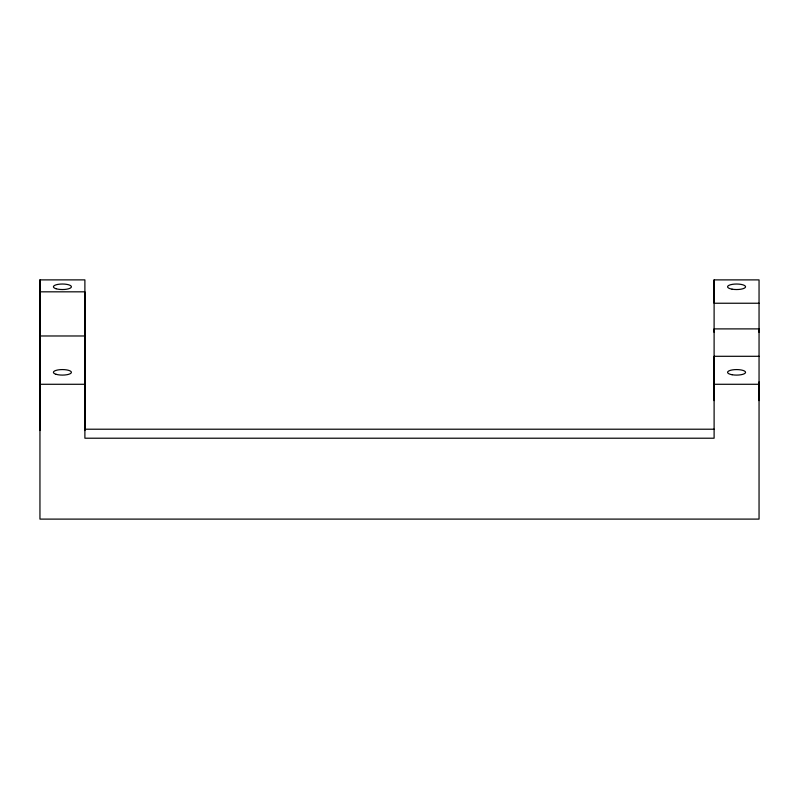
<?xml version="1.0" encoding="UTF-8"?>
<svg xmlns="http://www.w3.org/2000/svg" width="799" height="799" viewBox="0 0 799 799"><rect width="100%" height="100%" fill="white"/><g stroke="black" fill="none" stroke-linecap="round" stroke-linejoin="round"><path stroke-width="1.2" d="M714.106 429.213L84.894 429.213L84.894 279.88L39.95 279.89L39.95 519.11L759.05 519.1L759.05 279.89L714.106 279.89L714.106 438.212L84.894 438.212L84.894 384.279L39.95 384.279M84.894 430.511L84.894 291.825L39.95 291.825M759.05 303.24L714.106 303.24L714.106 279.89M39.95 335.979L84.894 335.979M759.05 356.294L714.106 356.294L714.106 400.609M714.106 384.279L759.05 384.279M759.05 332.324L759.05 328.898L714.106 328.898L714.106 332.324M759.05 381.952L759.05 400.609M39.95 279.89L39.95 430.511M56.07 288.739A8.989 2.757 0 0 0 71.101 287.5A8.989 2.757 0 0 0 60.095 284.114A8.989 2.757 0 0 0 56.07 288.739M732.084 289.178A8.989 2.757 0 0 0 745.567 286.781A8.989 2.757 0 0 0 732.084 284.394A8.989 2.757 0 0 0 732.084 289.178M732.084 374.731A8.989 2.757 0 0 0 745.567 372.334A8.989 2.757 0 0 0 732.084 369.947A8.989 2.757 0 0 0 732.084 374.731M56.07 374.292A8.989 2.757 0 0 0 71.101 373.053A8.989 2.757 0 0 0 60.095 369.667A8.989 2.757 0 0 0 56.07 374.292"/></g></svg>
